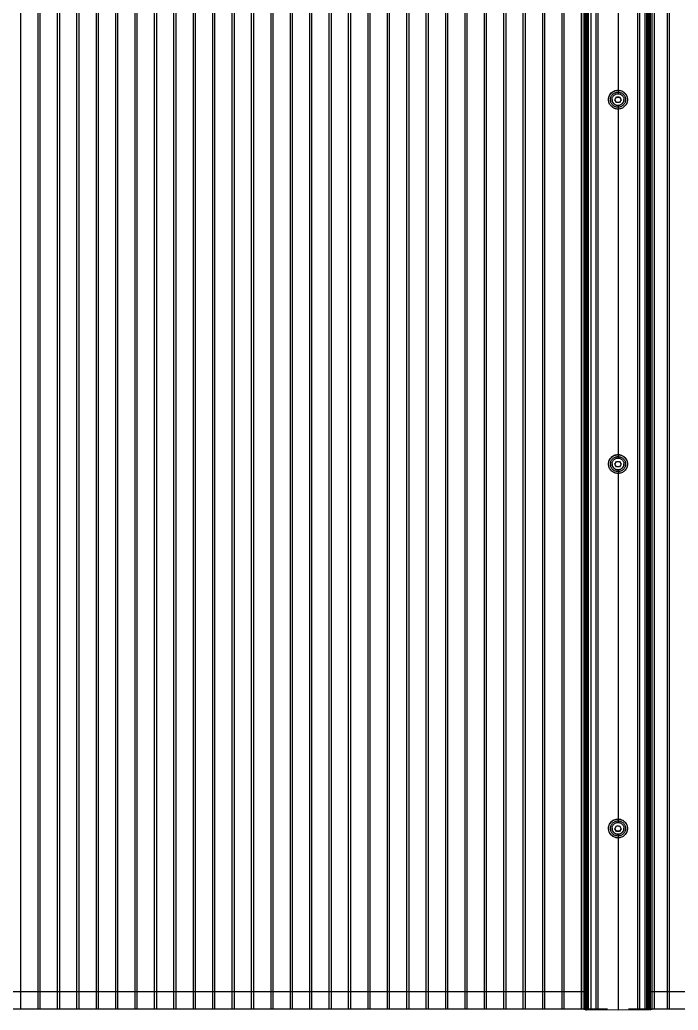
# Model space of a CAD drawing. Header units: millimetres. Extents: x 4625 to 14334, y 16216 to 31562.
# Drawn here: x 11293 to 11904, y 28752 to 29670 of the extents above; entities that cross this region are included whole.
import ezdxf

# ---------------------------------------------------------------- set-up
doc = ezdxf.new("R2010")
doc.units = ezdxf.units.MM
doc.header["$LTSCALE"] = 3
doc.layers.add('Default', color=7, linetype='Continuous')

msp = doc.modelspace()

# ---------------------------------------------------------------- linework, layer by layer
at = {"layer": 'Default'}
for p, q in [((11293.97, 28753.18), (11293.97, 30572.74)), ((11309.97, 28753.18), (11309.97, 30572.74)), ((11311.97, 28753.18), (11311.97, 30572.74)), ((11327.97, 28753.18), (11327.97, 30572.74)), ((11329.97, 28753.18), (11329.97, 30572.74)), ((11345.97, 28753.18), (11345.97, 30572.74)), ((11347.97, 28753.18), (11347.97, 30572.74)), ((11363.97, 28753.18), (11363.97, 30572.74)), ((11365.97, 28753.18), (11365.97, 30572.74)), ((11381.97, 28753.18), (11381.97, 30572.74)), ((11383.97, 28753.18), (11383.97, 30572.74)), ((11399.97, 28753.18), (11399.97, 30572.74)), ((11401.97, 28753.18), (11401.97, 30572.74)), ((11417.97, 28753.18), (11417.97, 30572.74)), ((11419.97, 28753.18), (11419.97, 30572.74)), ((11435.97, 28753.18), (11435.97, 30572.74)), ((11437.97, 28753.18), (11437.97, 30572.74)), ((11453.97, 28753.18), (11453.97, 30572.74)), ((11455.97, 28753.18), (11455.97, 30572.74)), ((11471.97, 28753.18), (11471.97, 30572.74)), ((11473.97, 28753.18), (11473.97, 30572.74)), ((11489.97, 28753.18), (11489.97, 30572.74)), ((11491.97, 28753.18), (11491.97, 30572.74)), ((11507.97, 28753.18), (11507.97, 30572.74)), ((11509.97, 28753.18), (11509.97, 30572.74)), ((11525.97, 28753.18), (11525.97, 30572.74)), ((11527.97, 28753.18), (11527.97, 30572.74)), ((11543.97, 28753.18), (11543.97, 30572.74)), ((11545.97, 28753.18), (11545.97, 30572.74)), ((11561.97, 28753.18), (11561.97, 30572.74)), ((11563.97, 28753.18), (11563.97, 30572.74)), ((11579.97, 28753.18), (11579.97, 30572.74)), ((11581.97, 28753.18), (11581.97, 30572.74)), ((11597.97, 28753.18), (11597.97, 30572.74)), ((11599.97, 28753.18), (11599.97, 30572.74)), ((11615.97, 28753.18), (11615.97, 30572.74)), ((11617.97, 28753.18), (11617.97, 30572.74)), ((11633.97, 28753.18), (11633.97, 30572.74)), ((11635.97, 28753.18), (11635.97, 30572.74)), ((11651.97, 28753.18), (11651.97, 30572.74)), ((11653.97, 28753.18), (11653.97, 30572.74)), ((11669.97, 28753.18), (11669.97, 30572.74)), ((11671.97, 28753.18), (11671.97, 30572.74)), ((11687.97, 28753.18), (11687.97, 30572.74)), ((11689.97, 28753.18), (11689.97, 30572.74)), ((11705.97, 28753.18), (11705.97, 30572.74)), ((11707.97, 28753.18), (11707.97, 30572.74)), ((11723.97, 28753.18), (11723.97, 30572.74)), ((11725.97, 28753.18), (11725.97, 30572.74)), ((11741.97, 28753.18), (11741.97, 30572.74)), ((11743.97, 28753.18), (11743.97, 30572.74)), ((11759.97, 28753.18), (11759.97, 30572.74)), ((11761.97, 28753.18), (11761.97, 30572.74)), ((11777.97, 28753.18), (11777.97, 30572.74)), ((11779.97, 28753.18), (11779.97, 30572.74)), ((11795.97, 28753.18), (11795.97, 30572.74)), ((11797.97, 28753.18), (11797.97, 30572.74)), ((11813.97, 28753.18), (11813.97, 30572.74)), ((11814.31, 28753.04), (11814.31, 30572.6)), ((11816.31, 28752.59), (11816.31, 30572.14)), ((11817.81, 28752.16), (11817.81, 30571.71)), ((11817.92, 28752.45), (11817.92, 30572)), ((11818.61, 28752.09), (11818.61, 30571.64)), ((11819.56, 28752.45), (11819.56, 30572)), ((11819.56, 28752.25), (11819.56, 30571.8)), ((11820.31, 28752.45), (11820.31, 30572)), ((11822.81, 28752.34), (11822.81, 30571.9)), ((11827.56, 28752.17), (11827.56, 30571.72)), ((11829.31, 28752.17), (11829.31, 30571.73)), ((11866.31, 28752.17), (11866.31, 30571.73)), ((11868.06, 28752.17), (11868.06, 30571.72)), ((11872.81, 30571.9), (11872.81, 28752.34)), ((11874.31, 30572), (11874.31, 28752.45)), ((11875.31, 30572), (11875.31, 28752.45)), ((11876.06, 28752.45), (11876.06, 30572)), ((11876.06, 28752.25), (11876.06, 30571.8)), ((11877, 28752.09), (11877, 30571.64)), ((11877.69, 30572), (11877.69, 28752.45)), ((11877.81, 28752.52), (11877.81, 30572.07)), ((11877.81, 28752.16), (11877.81, 30571.71)), ((11879.31, 30572.14), (11879.31, 28752.59)), ((11881.31, 30572.6), (11881.31, 28753.04)), ((11893.64, 28753.18), (11893.64, 30572.74)), ((11895.64, 28753.18), (11895.64, 30572.74)), ((11847.81, 29730.5), (11847.81, 29601.81)), ((11839.06, 29596.24), (11839.06, 29596.33)), ((11846.36, 29593.75), (11844.92, 29596.24)), ((11846.36, 29598.74), (11849.25, 29598.74)), ((11849.25, 29593.75), (11846.36, 29593.75)), ((11850.69, 29596.24), (11849.25, 29593.75)), ((11856.56, 29596.33), (11856.56, 29596.24)), ((11847.81, 29590.84), (11847.81, 29263.89)), ((11846.36, 29255.82), (11844.92, 29258.32)), ((11849.25, 29255.82), (11846.36, 29255.82)), ((11847.81, 29252.92), (11847.81, 28925.96)), ((11850.69, 29258.32), (11849.25, 29255.82)), ((11846.36, 28922.89), (11849.25, 28922.89)), ((11846.36, 28917.9), (11844.92, 28920.39)), ((11849.25, 28917.9), (11846.36, 28917.9)), ((11847.81, 28914.99), (11847.81, 28751.89)), ((11850.69, 28920.39), (11849.25, 28917.9)), ((11041.33, 28769.34), (11818.61, 28769.34)), ((11877, 28769.34), (12654.28, 28769.34)), ((11021.97, 28753.04), (11837.97, 28753.04)), ((11040.5, 28753.2), (11820.09, 28753.2)), ((11816.31, 28752.59), (11814.31, 28753.04)), ((11817.92, 28752.45), (11816.31, 28752.59)), ((11817.81, 28752.52), (11817.81, 28752.16)), ((11819.56, 28752.25), (11819.56, 28752.45)), ((11822.81, 28752.34), (11820.31, 28752.45)), ((11825.31, 28752.45), (11822.81, 28752.34)), ((11827.56, 28752.45), (11827.56, 28752.17)), ((11829.31, 28752.17), (11829.31, 28752.52)), ((11857.64, 28753.04), (12673.64, 28753.04)), ((11866.31, 28752.17), (11866.31, 28752.52)), ((11868.06, 28752.45), (11868.06, 28752.17)), ((11875.31, 28752.45), (11872.81, 28752.34)), ((11876.06, 28752.25), (11876.06, 28752.45)), ((11876.25, 28753.2), (12655.84, 28753.2)), ((11876.31, 28752.76), (11881.31, 28753.04)), ((11879.31, 28752.59), (11877.69, 28752.45)), ((11877.69, 28752.45), (11878.31, 28752.59)), ((11877.81, 28752.52), (11877.81, 28752.16)), ((11881.31, 28753.04), (11879.31, 28752.59))]:
    msp.add_line(p, q, dxfattribs=at)
for points in [[(11839.25, 29594.5, 0), (11839.1, 29595.42, 0), (11839.06, 29596.32, 0), (11839.1, 29597.22, 0), (11839.25, 29598.14, 0), (11839.5, 29599.07, 0), (11839.87, 29599.99, 0), (11840.34, 29600.88, 0), (11840.93, 29601.72, 0), (11841.62, 29602.5, 0), (11842.39, 29603.18, 0), (11843.23, 29603.77, 0), (11844.13, 29604.25, 0), (11845.05, 29604.61, 0), (11845.98, 29604.86, 0), (11846.91, 29605.01, 0), (11847.81, 29605.06, 0)], [(11842.31, 29596.33, 0), (11842.33, 29596.86, 0), (11842.41, 29597.39, 0), (11842.54, 29597.92, 0), (11842.73, 29598.43, 0), (11842.96, 29598.93, 0), (11843.24, 29599.39, 0), (11843.57, 29599.82, 0), (11843.92, 29600.21, 0), (11844.31, 29600.56, 0), (11844.74, 29600.88, 0), (11845.21, 29601.16, 0), (11845.7, 29601.4, 0), (11846.22, 29601.58, 0), (11846.75, 29601.71, 0), (11847.28, 29601.79, 0), (11847.81, 29601.81, 0)], [(11847.81, 29605.06, 0), (11848.92, 29604.99, 0), (11850.05, 29604.76, 0), (11851.19, 29604.38, 0), (11852.3, 29603.82, 0), (11853.33, 29603.1, 0), (11854.25, 29602.23, 0), (11855.04, 29601.25, 0), (11855.66, 29600.17, 0), (11856.12, 29599.05, 0), (11856.41, 29597.91, 0), (11856.55, 29596.78, 0), (11856.53, 29595.69, 0), (11856.38, 29594.56, 0), (11856.06, 29593.42, 0), (11855.57, 29592.3, 0), (11854.92, 29591.24, 0)], [(11847.81, 29601.81, 0), (11848.33, 29601.79, 0), (11848.86, 29601.71, 0), (11849.39, 29601.58, 0), (11849.91, 29601.4, 0), (11850.41, 29601.16, 0), (11850.88, 29600.88, 0), (11851.31, 29600.56, 0), (11851.7, 29600.21, 0), (11852.05, 29599.82, 0), (11852.37, 29599.39, 0), (11852.65, 29598.93, 0), (11852.89, 29598.43, 0), (11853.07, 29597.92, 0), (11853.2, 29597.39, 0), (11853.28, 29596.86, 0), (11853.31, 29596.33, 0)], [(11842.31, 29596.47, 0), (11842.33, 29595.95, 0), (11842.41, 29595.42, 0), (11842.54, 29594.89, 0), (11842.73, 29594.37, 0), (11842.96, 29593.88, 0), (11843.24, 29593.41, 0), (11843.57, 29592.98, 0), (11843.92, 29592.59, 0), (11844.31, 29592.24, 0), (11844.74, 29591.92, 0), (11845.21, 29591.63, 0), (11845.7, 29591.4, 0), (11846.22, 29591.22, 0), (11846.75, 29591.08, 0), (11847.28, 29591.01, 0), (11847.81, 29590.98, 0), (11848.33, 29591.01, 0), (11848.86, 29591.08, 0), (11849.39, 29591.22, 0), (11849.91, 29591.4, 0), (11850.41, 29591.63, 0), (11850.88, 29591.92, 0), (11851.31, 29592.24, 0), (11851.7, 29592.59, 0), (11852.05, 29592.98, 0), (11852.37, 29593.41, 0), (11852.65, 29593.88, 0), (11852.89, 29594.37, 0), (11853.07, 29594.89, 0), (11853.2, 29595.42, 0), (11853.28, 29595.95, 0), (11853.31, 29596.47, 0)], [(11847.81, 29590.84, 0), (11847.28, 29590.87, 0), (11846.75, 29590.94, 0), (11846.22, 29591.08, 0), (11845.7, 29591.26, 0), (11845.21, 29591.5, 0), (11844.74, 29591.78, 0), (11844.31, 29592.1, 0), (11843.92, 29592.45, 0), (11843.57, 29592.84, 0), (11843.24, 29593.27, 0), (11842.96, 29593.74, 0), (11842.73, 29594.23, 0), (11842.54, 29594.75, 0), (11842.41, 29595.28, 0), (11842.33, 29595.81, 0), (11842.31, 29596.33, 0)], [(11844.92, 29596.07, 0), (11846.36, 29598.56, 0)], [(11846.36, 29593.57, 0), (11844.92, 29596.07, 0)], [(11846.36, 29598.56, 0), (11849.25, 29598.56, 0)], [(11849.25, 29593.57, 0), (11846.36, 29593.57, 0)], [(11853.31, 29596.33, 0), (11853.28, 29595.81, 0), (11853.2, 29595.28, 0), (11853.07, 29594.75, 0), (11852.89, 29594.23, 0), (11852.65, 29593.74, 0), (11852.37, 29593.27, 0), (11852.05, 29592.84, 0), (11851.7, 29592.45, 0), (11851.31, 29592.1, 0), (11850.88, 29591.78, 0), (11850.41, 29591.5, 0), (11849.91, 29591.26, 0), (11849.39, 29591.08, 0), (11848.86, 29590.94, 0), (11848.33, 29590.87, 0), (11847.81, 29590.84, 0)], [(11849.25, 29598.56, 0), (11850.69, 29596.07, 0)], [(11850.69, 29596.07, 0), (11849.25, 29593.57, 0)], [(11839.09, 29257.64, 0), (11839.06, 29258.47, 0), (11839.1, 29259.3, 0), (11839.24, 29260.16, 0), (11839.46, 29261.02, 0), (11839.78, 29261.88, 0), (11840.2, 29262.72, 0), (11840.71, 29263.51, 0), (11841.32, 29264.26, 0), (11842, 29264.93, 0), (11842.75, 29265.52, 0), (11843.55, 29266.03, 0), (11844.39, 29266.44, 0), (11845.25, 29266.75, 0), (11846.12, 29266.97, 0), (11846.97, 29267.09, 0), (11847.81, 29267.13, 0)], [(11842.31, 29258.41, 0), (11842.33, 29258.93, 0), (11842.41, 29259.46, 0), (11842.54, 29259.99, 0), (11842.73, 29260.51, 0), (11842.96, 29261, 0), (11843.24, 29261.47, 0), (11843.57, 29261.9, 0), (11843.92, 29262.29, 0), (11844.31, 29262.64, 0), (11844.74, 29262.96, 0), (11845.21, 29263.24, 0), (11845.7, 29263.47, 0), (11846.22, 29263.66, 0), (11846.75, 29263.79, 0), (11847.28, 29263.86, 0), (11847.81, 29263.89, 0)], [(11847.81, 29267.13, 0), (11848.87, 29267.07, 0), (11849.96, 29266.86, 0), (11851.05, 29266.51, 0), (11852.12, 29266, 0), (11853.12, 29265.34, 0), (11854.03, 29264.53, 0), (11854.83, 29263.62, 0), (11855.48, 29262.61, 0), (11855.97, 29261.54, 0), (11856.31, 29260.45, 0), (11856.5, 29259.36, 0), (11856.56, 29258.31, 0), (11856.48, 29257.24, 0), (11856.26, 29256.15, 0), (11855.89, 29255.06, 0), (11855.37, 29254.01, 0)], [(11847.81, 29263.89, 0), (11848.33, 29263.86, 0), (11848.86, 29263.79, 0), (11849.39, 29263.66, 0), (11849.91, 29263.47, 0), (11850.41, 29263.24, 0), (11850.88, 29262.96, 0), (11851.31, 29262.64, 0), (11851.7, 29262.29, 0), (11852.05, 29261.9, 0), (11852.37, 29261.47, 0), (11852.65, 29261, 0), (11852.89, 29260.51, 0), (11853.07, 29259.99, 0), (11853.2, 29259.46, 0), (11853.28, 29258.93, 0), (11853.31, 29258.41, 0)], [(11842.31, 29258.55, 0), (11842.33, 29258.03, 0), (11842.41, 29257.49, 0), (11842.54, 29256.97, 0), (11842.73, 29256.45, 0), (11842.96, 29255.95, 0), (11843.24, 29255.49, 0), (11843.57, 29255.06, 0), (11843.92, 29254.67, 0), (11844.31, 29254.31, 0), (11844.74, 29253.99, 0), (11845.21, 29253.71, 0), (11845.7, 29253.47, 0), (11846.22, 29253.29, 0), (11846.75, 29253.16, 0), (11847.28, 29253.08, 0), (11847.81, 29253.06, 0), (11848.33, 29253.08, 0), (11848.86, 29253.16, 0), (11849.39, 29253.29, 0), (11849.91, 29253.47, 0), (11850.41, 29253.71, 0), (11850.88, 29253.99, 0), (11851.31, 29254.31, 0), (11851.7, 29254.67, 0), (11852.05, 29255.06, 0), (11852.37, 29255.49, 0), (11852.65, 29255.95, 0), (11852.89, 29256.45, 0), (11853.07, 29256.97, 0), (11853.2, 29257.49, 0), (11853.28, 29258.03, 0), (11853.31, 29258.55, 0)], [(11847.81, 29252.92, 0), (11847.28, 29252.94, 0), (11846.75, 29253.02, 0), (11846.22, 29253.15, 0), (11845.7, 29253.33, 0), (11845.21, 29253.57, 0), (11844.74, 29253.85, 0), (11844.31, 29254.17, 0), (11843.92, 29254.53, 0), (11843.57, 29254.92, 0), (11843.24, 29255.35, 0), (11842.96, 29255.81, 0), (11842.73, 29256.31, 0), (11842.54, 29256.83, 0), (11842.41, 29257.35, 0), (11842.33, 29257.89, 0), (11842.31, 29258.41, 0)], [(11844.92, 29258.14, 0), (11846.36, 29260.63, 0)], [(11846.36, 29255.65, 0), (11844.92, 29258.14, 0)], [(11846.36, 29260.63, 0), (11849.25, 29260.63, 0)], [(11849.25, 29255.65, 0), (11846.36, 29255.65, 0)], [(11853.31, 29258.41, 0), (11853.28, 29257.89, 0), (11853.2, 29257.35, 0), (11853.07, 29256.83, 0), (11852.89, 29256.31, 0), (11852.65, 29255.81, 0), (11852.37, 29255.35, 0), (11852.05, 29254.92, 0), (11851.7, 29254.53, 0), (11851.31, 29254.17, 0), (11850.88, 29253.85, 0), (11850.41, 29253.57, 0), (11849.91, 29253.33, 0), (11849.39, 29253.15, 0), (11848.86, 29253.02, 0), (11848.33, 29252.94, 0), (11847.81, 29252.92, 0)], [(11849.25, 29260.63, 0), (11850.69, 29258.14, 0)], [(11850.69, 29258.14, 0), (11849.25, 29255.65, 0)], [(11849.73, 29249.89, 0), (11848.89, 29249.74, 0), (11848.08, 29249.68, 0), (11847.28, 29249.69, 0), (11846.45, 29249.78, 0), (11845.62, 29249.95, 0), (11844.78, 29250.21, 0), (11843.96, 29250.56, 0), (11843.16, 29251.01, 0)], [(11839.19, 28918.98, 0), (11839.08, 28919.88, 0), (11839.06, 28920.75, 0), (11839.14, 28921.64, 0), (11839.31, 28922.54, 0), (11839.58, 28923.45, 0), (11839.96, 28924.35, 0), (11840.45, 28925.21, 0), (11841.05, 28926.02, 0), (11841.73, 28926.76, 0), (11842.5, 28927.42, 0), (11843.33, 28927.98, 0), (11844.21, 28928.43, 0), (11845.11, 28928.78, 0), (11846.02, 28929.02, 0), (11846.93, 28929.16, 0), (11847.81, 28929.21, 0)], [(11842.31, 28920.48, 0), (11842.33, 28921.01, 0), (11842.41, 28921.54, 0), (11842.54, 28922.07, 0), (11842.73, 28922.58, 0), (11842.96, 28923.08, 0), (11843.24, 28923.54, 0), (11843.57, 28923.97, 0), (11843.92, 28924.36, 0), (11844.31, 28924.71, 0), (11844.74, 28925.03, 0), (11845.21, 28925.31, 0), (11845.7, 28925.55, 0), (11846.22, 28925.73, 0), (11846.75, 28925.86, 0), (11847.28, 28925.94, 0), (11847.81, 28925.96, 0)], [(11844.92, 28920.22, 0), (11846.36, 28922.71, 0)], [(11846.36, 28922.71, 0), (11849.25, 28922.71, 0)], [(11847.81, 28929.21, 0), (11848.9, 28929.14, 0), (11850.02, 28928.92, 0), (11851.15, 28928.55, 0), (11852.24, 28928, 0), (11853.26, 28927.3, 0), (11854.18, 28926.46, 0), (11854.97, 28925.49, 0), (11855.6, 28924.44, 0), (11856.08, 28923.33, 0), (11856.38, 28922.21, 0), (11856.54, 28921.1, 0), (11856.55, 28920.02, 0), (11856.42, 28918.91, 0), (11856.13, 28917.79, 0), (11855.68, 28916.67, 0), (11855.07, 28915.61, 0)], [(11847.81, 28925.96, 0), (11848.33, 28925.94, 0), (11848.86, 28925.86, 0), (11849.39, 28925.73, 0), (11849.91, 28925.55, 0), (11850.41, 28925.31, 0), (11850.88, 28925.03, 0), (11851.31, 28924.71, 0), (11851.7, 28924.36, 0), (11852.05, 28923.97, 0), (11852.37, 28923.54, 0), (11852.65, 28923.08, 0), (11852.89, 28922.58, 0), (11853.07, 28922.07, 0), (11853.2, 28921.54, 0), (11853.28, 28921.01, 0), (11853.31, 28920.48, 0)], [(11849.25, 28922.71, 0), (11850.69, 28920.22, 0)], [(11843.45, 28912.91, 0), (11842.22, 28913.76, 0), (11841.15, 28914.82, 0), (11840.28, 28916.04, 0), (11839.64, 28917.35, 0)], [(11842.31, 28920.62, 0), (11842.33, 28920.1, 0), (11842.41, 28919.57, 0), (11842.54, 28919.04, 0), (11842.73, 28918.52, 0), (11842.96, 28918.03, 0), (11843.24, 28917.56, 0), (11843.57, 28917.13, 0), (11843.92, 28916.74, 0), (11844.31, 28916.39, 0), (11844.74, 28916.07, 0), (11845.21, 28915.79, 0), (11845.7, 28915.55, 0), (11846.22, 28915.37, 0), (11846.75, 28915.23, 0), (11847.28, 28915.16, 0), (11847.81, 28915.13, 0), (11848.33, 28915.16, 0), (11848.86, 28915.23, 0), (11849.39, 28915.37, 0), (11849.91, 28915.55, 0), (11850.41, 28915.79, 0), (11850.88, 28916.07, 0), (11851.31, 28916.39, 0), (11851.7, 28916.74, 0), (11852.05, 28917.13, 0), (11852.37, 28917.56, 0), (11852.65, 28918.03, 0), (11852.89, 28918.52, 0), (11853.07, 28919.04, 0), (11853.2, 28919.57, 0), (11853.28, 28920.1, 0), (11853.31, 28920.62, 0)], [(11847.81, 28914.99, 0), (11847.28, 28915.02, 0), (11846.75, 28915.1, 0), (11846.22, 28915.23, 0), (11845.7, 28915.41, 0), (11845.21, 28915.65, 0), (11844.74, 28915.93, 0), (11844.31, 28916.25, 0), (11843.92, 28916.6, 0), (11843.57, 28916.99, 0), (11843.24, 28917.42, 0), (11842.96, 28917.89, 0), (11842.73, 28918.38, 0), (11842.54, 28918.9, 0), (11842.41, 28919.43, 0), (11842.33, 28919.96, 0), (11842.31, 28920.48, 0)], [(11846.36, 28917.72, 0), (11844.92, 28920.22, 0)], [(11849.25, 28917.72, 0), (11846.36, 28917.72, 0)], [(11853.31, 28920.48, 0), (11853.28, 28919.96, 0), (11853.2, 28919.43, 0), (11853.07, 28918.9, 0), (11852.89, 28918.38, 0), (11852.65, 28917.89, 0), (11852.37, 28917.42, 0), (11852.05, 28916.99, 0), (11851.7, 28916.6, 0), (11851.31, 28916.25, 0), (11850.88, 28915.93, 0), (11850.41, 28915.65, 0), (11849.91, 28915.41, 0), (11849.39, 28915.23, 0), (11848.86, 28915.1, 0), (11848.33, 28915.02, 0), (11847.81, 28914.99, 0)], [(11850.69, 28920.22, 0), (11849.25, 28917.72, 0)], [(11817.81, 28752.16, 0), (11817.81, 28752.16, 0), (11817.81, 28752.15, 0), (11817.81, 28752.15, 0), (11817.81, 28752.15, 0), (11817.81, 28752.15, 0), (11817.81, 28752.15, 0), (11817.81, 28752.15, 0), (11817.81, 28752.15, 0), (11817.82, 28752.15, 0), (11817.82, 28752.14, 0), (11817.84, 28752.14, 0), (11817.9, 28752.13, 0), (11818.61, 28752.09, 0)], [(11847.81, 28751.89, 0), (11818.61, 28752.09, 0)], [(11877, 28752.09, 0), (11847.81, 28751.89, 0)]]:
    msp.add_polyline3d(points, dxfattribs=at)
for points in [[(11847.81, 29604.97, 0), (11848.59, 29604.94, 0), (11849.4, 29604.83, 0), (11850.22, 29604.64, 0), (11851.03, 29604.36, 0), (11851.83, 29604, 0), (11852.6, 29603.55, 0), (11853.32, 29603.02, 0), (11853.99, 29602.42, 0), (11854.6, 29601.75, 0), (11855.13, 29601.02, 0), (11855.58, 29600.25, 0), (11855.94, 29599.46, 0), (11856.22, 29598.65, 0), (11856.41, 29597.83, 0), (11856.52, 29597.03, 0), (11856.56, 29596.24, 0), (11856.52, 29595.46, 0), (11856.41, 29594.66, 0), (11856.22, 29593.84, 0), (11855.94, 29593.03, 0), (11855.58, 29592.23, 0), (11855.13, 29591.47, 0), (11854.6, 29590.74, 0), (11853.99, 29590.07, 0), (11853.32, 29589.47, 0), (11852.6, 29588.94, 0), (11851.83, 29588.49, 0), (11851.03, 29588.13, 0), (11850.22, 29587.85, 0), (11849.4, 29587.66, 0), (11848.59, 29587.55, 0), (11847.81, 29587.51, 0), (11847.02, 29587.55, 0), (11846.22, 29587.66, 0), (11845.4, 29587.85, 0), (11844.59, 29588.13, 0), (11843.79, 29588.49, 0), (11843.02, 29588.94, 0), (11842.29, 29589.47, 0), (11841.62, 29590.07, 0), (11841.01, 29590.74, 0), (11840.48, 29591.47, 0), (11840.04, 29592.23, 0), (11839.67, 29593.03, 0), (11839.4, 29593.84, 0), (11839.2, 29594.66, 0), (11839.09, 29595.46, 0), (11839.06, 29596.24, 0), (11839.09, 29597.03, 0), (11839.2, 29597.83, 0), (11839.4, 29598.65, 0), (11839.67, 29599.46, 0), (11840.04, 29600.25, 0), (11840.48, 29601.02, 0), (11841.01, 29601.75, 0), (11841.62, 29602.42, 0), (11842.29, 29603.02, 0), (11843.02, 29603.55, 0), (11843.79, 29604, 0), (11844.59, 29604.36, 0), (11845.4, 29604.64, 0), (11846.22, 29604.83, 0), (11847.02, 29604.94, 0)], [(11847.81, 29603.23, 0), (11848.44, 29603.2, 0), (11849.08, 29603.11, 0), (11849.73, 29602.96, 0), (11850.38, 29602.74, 0), (11851.02, 29602.45, 0), (11851.64, 29602.09, 0), (11852.22, 29601.66, 0), (11852.76, 29601.18, 0), (11853.24, 29600.64, 0), (11853.67, 29600.06, 0), (11854.03, 29599.45, 0), (11854.32, 29598.81, 0), (11854.54, 29598.17, 0), (11854.69, 29597.51, 0), (11854.78, 29596.87, 0), (11854.81, 29596.24, 0), (11854.78, 29595.62, 0), (11854.69, 29594.97, 0), (11854.54, 29594.32, 0), (11854.32, 29593.67, 0), (11854.03, 29593.04, 0), (11853.67, 29592.42, 0), (11853.24, 29591.84, 0), (11852.76, 29591.31, 0), (11852.22, 29590.82, 0), (11851.64, 29590.4, 0), (11851.02, 29590.04, 0), (11850.38, 29589.75, 0), (11849.73, 29589.53, 0), (11849.08, 29589.38, 0), (11848.44, 29589.29, 0), (11847.81, 29589.26, 0), (11847.18, 29589.29, 0), (11846.53, 29589.38, 0), (11845.88, 29589.53, 0), (11845.23, 29589.75, 0), (11844.59, 29590.04, 0), (11843.98, 29590.4, 0), (11843.4, 29590.82, 0), (11842.86, 29591.31, 0), (11842.37, 29591.84, 0), (11841.95, 29592.42, 0), (11841.59, 29593.04, 0), (11841.3, 29593.67, 0), (11841.08, 29594.32, 0), (11840.92, 29594.97, 0), (11840.84, 29595.62, 0), (11840.81, 29596.24, 0), (11840.84, 29596.87, 0), (11840.92, 29597.51, 0), (11841.08, 29598.17, 0), (11841.3, 29598.81, 0), (11841.59, 29599.45, 0), (11841.95, 29600.06, 0), (11842.37, 29600.64, 0), (11842.86, 29601.18, 0), (11843.4, 29601.66, 0), (11843.98, 29602.09, 0), (11844.59, 29602.45, 0), (11845.23, 29602.74, 0), (11845.88, 29602.96, 0), (11846.53, 29603.11, 0), (11847.18, 29603.2, 0)], [(11847.81, 29267.05, 0), (11848.59, 29267.01, 0), (11849.4, 29266.9, 0), (11850.22, 29266.71, 0), (11851.03, 29266.43, 0), (11851.83, 29266.07, 0), (11852.6, 29265.62, 0), (11853.32, 29265.1, 0), (11853.99, 29264.49, 0), (11854.6, 29263.82, 0), (11855.13, 29263.1, 0), (11855.58, 29262.33, 0), (11855.94, 29261.53, 0), (11856.22, 29260.72, 0), (11856.41, 29259.91, 0), (11856.52, 29259.1, 0), (11856.56, 29258.32, 0), (11856.52, 29257.53, 0), (11856.41, 29256.73, 0), (11856.22, 29255.92, 0), (11855.94, 29255.11, 0), (11855.58, 29254.31, 0), (11855.13, 29253.54, 0), (11854.6, 29252.82, 0), (11853.99, 29252.15, 0), (11853.32, 29251.54, 0), (11852.6, 29251.01, 0), (11851.83, 29250.57, 0), (11851.03, 29250.2, 0), (11850.22, 29249.93, 0), (11849.4, 29249.74, 0), (11848.59, 29249.63, 0), (11847.81, 29249.59, 0), (11847.02, 29249.63, 0), (11846.22, 29249.74, 0), (11845.4, 29249.93, 0), (11844.59, 29250.2, 0), (11843.79, 29250.57, 0), (11843.02, 29251.01, 0), (11842.29, 29251.54, 0), (11841.62, 29252.15, 0), (11841.01, 29252.82, 0), (11840.48, 29253.54, 0), (11840.04, 29254.31, 0), (11839.67, 29255.11, 0), (11839.4, 29255.92, 0), (11839.2, 29256.73, 0), (11839.09, 29257.53, 0), (11839.06, 29258.32, 0), (11839.09, 29259.1, 0), (11839.2, 29259.91, 0), (11839.4, 29260.72, 0), (11839.67, 29261.53, 0), (11840.04, 29262.33, 0), (11840.48, 29263.1, 0), (11841.01, 29263.82, 0), (11841.62, 29264.49, 0), (11842.29, 29265.1, 0), (11843.02, 29265.62, 0), (11843.79, 29266.07, 0), (11844.59, 29266.43, 0), (11845.4, 29266.71, 0), (11846.22, 29266.9, 0), (11847.02, 29267.01, 0)], [(11847.81, 29265.3, 0), (11848.44, 29265.27, 0), (11849.08, 29265.19, 0), (11849.73, 29265.03, 0), (11850.38, 29264.81, 0), (11851.02, 29264.52, 0), (11851.64, 29264.16, 0), (11852.22, 29263.74, 0), (11852.76, 29263.26, 0), (11853.24, 29262.72, 0), (11853.67, 29262.14, 0), (11854.03, 29261.53, 0), (11854.32, 29260.89, 0), (11854.54, 29260.24, 0), (11854.69, 29259.59, 0), (11854.78, 29258.95, 0), (11854.81, 29258.32, 0), (11854.78, 29257.69, 0), (11854.69, 29257.05, 0), (11854.54, 29256.4, 0), (11854.32, 29255.75, 0), (11854.03, 29255.11, 0), (11853.67, 29254.5, 0), (11853.24, 29253.92, 0), (11852.76, 29253.38, 0), (11852.22, 29252.9, 0), (11851.64, 29252.47, 0), (11851.02, 29252.12, 0), (11850.38, 29251.83, 0), (11849.73, 29251.61, 0), (11849.08, 29251.45, 0), (11848.44, 29251.36, 0), (11847.81, 29251.34, 0), (11847.18, 29251.36, 0), (11846.53, 29251.45, 0), (11845.88, 29251.61, 0), (11845.23, 29251.83, 0), (11844.59, 29252.12, 0), (11843.98, 29252.47, 0), (11843.4, 29252.9, 0), (11842.86, 29253.38, 0), (11842.37, 29253.92, 0), (11841.95, 29254.5, 0), (11841.59, 29255.11, 0), (11841.3, 29255.75, 0), (11841.08, 29256.4, 0), (11840.92, 29257.05, 0), (11840.84, 29257.69, 0), (11840.81, 29258.32, 0), (11840.84, 29258.95, 0), (11840.92, 29259.59, 0), (11841.08, 29260.24, 0), (11841.3, 29260.89, 0), (11841.59, 29261.53, 0), (11841.95, 29262.14, 0), (11842.37, 29262.72, 0), (11842.86, 29263.26, 0), (11843.4, 29263.74, 0), (11843.98, 29264.16, 0), (11844.59, 29264.52, 0), (11845.23, 29264.81, 0), (11845.88, 29265.03, 0), (11846.53, 29265.19, 0), (11847.18, 29265.27, 0)], [(11847.81, 28929.12, 0), (11848.59, 28929.09, 0), (11849.4, 28928.98, 0), (11850.22, 28928.79, 0), (11851.03, 28928.51, 0), (11851.83, 28928.15, 0), (11852.6, 28927.7, 0), (11853.32, 28927.17, 0), (11853.99, 28926.57, 0), (11854.6, 28925.9, 0), (11855.13, 28925.17, 0), (11855.58, 28924.4, 0), (11855.94, 28923.61, 0), (11856.22, 28922.8, 0), (11856.41, 28921.98, 0), (11856.52, 28921.18, 0), (11856.56, 28920.39, 0), (11856.52, 28919.61, 0), (11856.41, 28918.81, 0), (11856.22, 28917.99, 0), (11855.94, 28917.18, 0), (11855.58, 28916.38, 0), (11855.13, 28915.62, 0), (11854.6, 28914.89, 0), (11853.99, 28914.22, 0), (11853.32, 28913.62, 0), (11852.6, 28913.09, 0), (11851.83, 28912.64, 0), (11851.03, 28912.28, 0), (11850.22, 28912, 0), (11849.4, 28911.81, 0), (11848.59, 28911.7, 0), (11847.81, 28911.67, 0), (11847.02, 28911.7, 0), (11846.22, 28911.81, 0), (11845.4, 28912, 0), (11844.59, 28912.28, 0), (11843.79, 28912.64, 0), (11843.02, 28913.09, 0), (11842.29, 28913.62, 0), (11841.62, 28914.22, 0), (11841.01, 28914.89, 0), (11840.48, 28915.62, 0), (11840.04, 28916.38, 0), (11839.67, 28917.18, 0), (11839.4, 28917.99, 0), (11839.2, 28918.81, 0), (11839.09, 28919.61, 0), (11839.06, 28920.39, 0), (11839.09, 28921.18, 0), (11839.2, 28921.98, 0), (11839.4, 28922.8, 0), (11839.67, 28923.61, 0), (11840.04, 28924.4, 0), (11840.48, 28925.17, 0), (11841.01, 28925.9, 0), (11841.62, 28926.57, 0), (11842.29, 28927.17, 0), (11843.02, 28927.7, 0), (11843.79, 28928.15, 0), (11844.59, 28928.51, 0), (11845.4, 28928.79, 0), (11846.22, 28928.98, 0), (11847.02, 28929.09, 0)], [(11847.81, 28927.38, 0), (11848.44, 28927.35, 0), (11849.08, 28927.26, 0), (11849.73, 28927.11, 0), (11850.38, 28926.89, 0), (11851.02, 28926.6, 0), (11851.64, 28926.24, 0), (11852.22, 28925.82, 0), (11852.76, 28925.33, 0), (11853.24, 28924.8, 0), (11853.67, 28924.22, 0), (11854.03, 28923.6, 0), (11854.32, 28922.96, 0), (11854.54, 28922.32, 0), (11854.69, 28921.66, 0), (11854.78, 28921.02, 0), (11854.81, 28920.39, 0), (11854.78, 28919.77, 0), (11854.69, 28919.12, 0), (11854.54, 28918.47, 0), (11854.32, 28917.82, 0), (11854.03, 28917.19, 0), (11853.67, 28916.57, 0), (11853.24, 28915.99, 0), (11852.76, 28915.46, 0), (11852.22, 28914.97, 0), (11851.64, 28914.55, 0), (11851.02, 28914.19, 0), (11850.38, 28913.9, 0), (11849.73, 28913.68, 0), (11849.08, 28913.53, 0), (11848.44, 28913.44, 0), (11847.81, 28913.41, 0), (11847.18, 28913.44, 0), (11846.53, 28913.53, 0), (11845.88, 28913.68, 0), (11845.23, 28913.9, 0), (11844.59, 28914.19, 0), (11843.98, 28914.55, 0), (11843.4, 28914.97, 0), (11842.86, 28915.46, 0), (11842.37, 28915.99, 0), (11841.95, 28916.57, 0), (11841.59, 28917.19, 0), (11841.3, 28917.82, 0), (11841.08, 28918.47, 0), (11840.92, 28919.12, 0), (11840.84, 28919.77, 0), (11840.81, 28920.39, 0), (11840.84, 28921.02, 0), (11840.92, 28921.66, 0), (11841.08, 28922.32, 0), (11841.3, 28922.96, 0), (11841.59, 28923.6, 0), (11841.95, 28924.22, 0), (11842.37, 28924.8, 0), (11842.86, 28925.33, 0), (11843.4, 28925.82, 0), (11843.98, 28926.24, 0), (11844.59, 28926.6, 0), (11845.23, 28926.89, 0), (11845.88, 28927.11, 0), (11846.53, 28927.26, 0), (11847.18, 28927.35, 0)]]:
    msp.add_polyline3d(points, close=True, dxfattribs=at)

doc.saveas('drawing.dxf')
